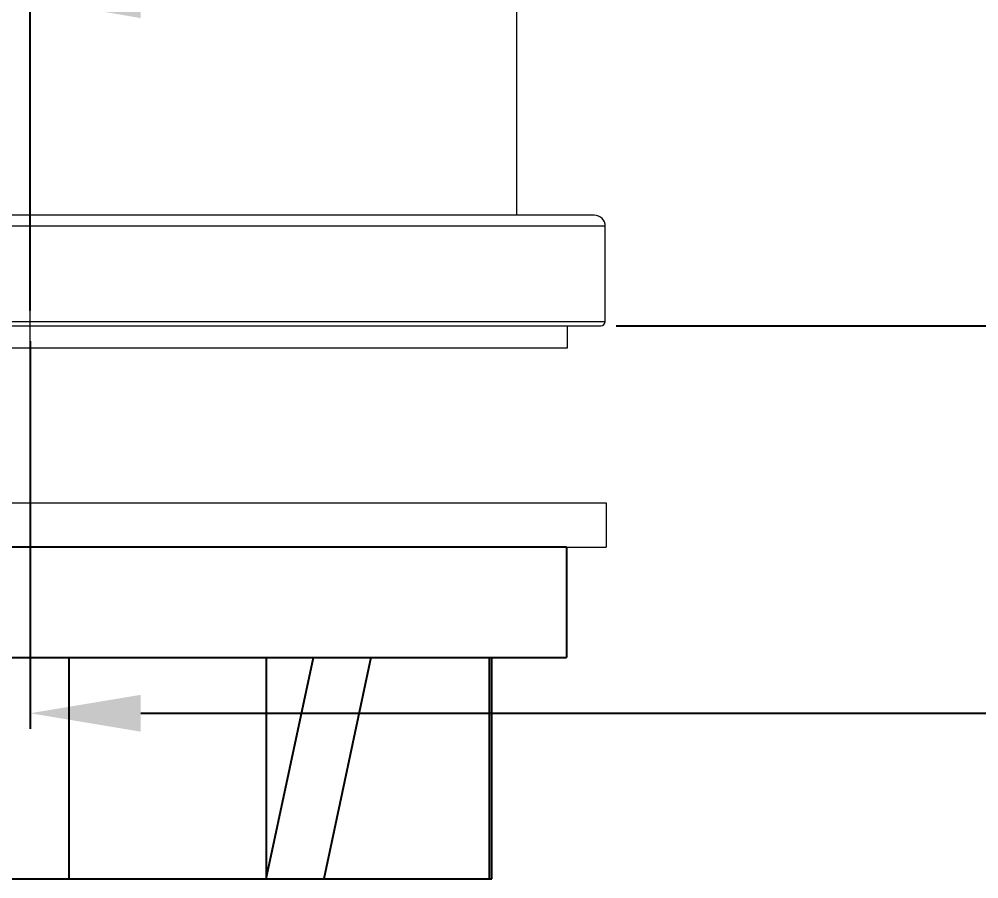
# Model space of a CAD drawing. Extents: x 9509 to 10103, y -14876 to -14456.
# Drawn here: x 9602.42 to 9645.8, y -14782.84 to -14743.98 of the extents above; entities that cross this region are included whole.
import ezdxf

# ---------------------------------------------------------------- set-up
doc = ezdxf.new("R2010")
doc.units = 0
doc.header["$MEASUREMENT"] = 0
doc.linetypes.add('CENTER', pattern=[47.5, 22, -8.5, 8.5, -8.5])
doc.linetypes.add('HIDDEN2', pattern=[4.7625, 3.175, -1.5875])
doc.layers.get('0').update_dxf_attribs({"linetype": 'CONTINUOUS'})
doc.layers.get('DEFPOINTS').update_dxf_attribs({"linetype": 'CONTINUOUS'})
doc.layers.add('1', color=4, linetype='HIDDEN2')
doc.layers.add('5', color=2, linetype='CONTINUOUS', lineweight=9)
doc.styles.get("Standard").update_dxf_attribs({"font": 'Gulim.ttf'})
doc.dimstyles.new('STANDARD$0', dxfattribs={"dimtxt": 3.5, "dimasz": 2.5, "dimexe": 0.7, "dimexo": 0.7, "dimgap": 0.5, "dimtad": 3, "dimdec": 4, "dimdsep": 46, "dimtxsty": 'Standard', "dimcen": 0, "dimclrd": 2, "dimclre": 2, "dimclrt": 4, "dimadec": 0, "dimazin": 0, "dimtp": 0.2, "dimtm": 0.1, "dimtfac": 0.5, "dimtdec": 4, "dimtmove": 1, "dimatfit": 3, "dimfxl": 0, "dimtolj": 1, "dimarcsym": 0})

# ---------------------------------------------------------------- blocks, each defined once
blk = doc.blocks.new('*D8')
at = {"layer": '5', "color": 2, "lineweight": -2}
for p, q in [((9710.4, -14663.228), (9710.4, -14743.792)), ((9602.915, -14757.141), (9602.915, -14742.392)), ((9607.915, -14743.092), (9705.4, -14743.092))]:
    blk.add_line(p, q, dxfattribs=at)
at = {"layer": '5', "color": 2}
for points in [[(9607.915, -14742.259), (9607.915, -14743.926), (9602.915, -14743.092)], [(9705.4, -14742.259), (9705.4, -14743.926), (9710.4, -14743.092)]]:
    blk.add_solid(points, dxfattribs=at)
at = {"layer": 'DEFPOINTS', "color": 0}
for p in [(9710.4, -14662.528), (9710.4, -14743.092), (9602.915, -14757.841)]:
    blk.add_point(p, dxfattribs=at)
at = {"layer": '5', "color": 4, "insert": (9667.016, -14738.645), "char_height": 5, "attachment_point": 5}
blk.add_mtext('\\A1;107.5', dxfattribs=at)
blk = doc.blocks.new('*D11')
at = {"layer": '5', "color": 2, "lineweight": -2}
for p, q in [((9711.1, -14662.528), (9755.556, -14662.528)), ((9754.856, -14752.841), (9754.856, -14667.528)), ((9629.415, -14757.841), (9755.556, -14757.841))]:
    blk.add_line(p, q, dxfattribs=at)
at = {"layer": '5', "color": 2}
for points in [[(9754.023, -14667.528), (9755.689, -14667.528), (9754.856, -14662.528)], [(9754.023, -14752.841), (9755.689, -14752.841), (9754.856, -14757.841)]]:
    blk.add_solid(points, dxfattribs=at)
at = {"layer": 'DEFPOINTS', "color": 0}
for p in [(9710.4, -14662.528), (9754.856, -14662.528), (9628.715, -14757.841)]:
    blk.add_point(p, dxfattribs=at)
at = {"layer": '5', "color": 4, "insert": (9750.612, -14708.746), "char_height": 5, "attachment_point": 5, "rotation": 90}
blk.add_mtext('\\A1;95.3', dxfattribs=at)
blk = doc.blocks.new('*D13')
at = {"layer": '5', "color": 2, "lineweight": -2}
for p, q in [((9602.915, -14758.541), (9602.915, -14776.056)), ((9730.659, -14758.541), (9730.659, -14776.056)), ((9607.915, -14775.356), (9725.659, -14775.356))]:
    blk.add_line(p, q, dxfattribs=at)
at = {"layer": '5', "color": 2}
for points in [[(9607.915, -14774.523), (9607.915, -14776.19), (9602.915, -14775.356)], [(9725.659, -14774.523), (9725.659, -14776.19), (9730.659, -14775.356)]]:
    blk.add_solid(points, dxfattribs=at)
at = {"layer": 'DEFPOINTS', "color": 0}
for p in [(9602.915, -14757.841), (9730.659, -14757.841), (9730.659, -14775.356)]:
    blk.add_point(p, dxfattribs=at)
at = {"layer": '5', "color": 4, "insert": (9669.007, -14772.286), "char_height": 5, "attachment_point": 5}
blk.add_mtext('\\A1;127.7', dxfattribs=at)
blk = doc.blocks.new('*D14')
at = {"layer": '5', "color": 2, "lineweight": -2}
for p, q in [((9602.915, -14758.541), (9602.915, -14776.056)), ((9730.659, -14758.541), (9730.659, -14776.056)), ((9607.915, -14775.356), (9725.659, -14775.356))]:
    blk.add_line(p, q, dxfattribs=at)
at = {"layer": '5', "color": 2}
for points in [[(9607.915, -14774.523), (9607.915, -14776.19), (9602.915, -14775.356)], [(9725.659, -14774.523), (9725.659, -14776.19), (9730.659, -14775.356)]]:
    blk.add_solid(points, dxfattribs=at)
at = {"layer": 'DEFPOINTS', "color": 0}
for p in [(9602.915, -14757.841), (9730.659, -14757.841), (9730.659, -14775.356)]:
    blk.add_point(p, dxfattribs=at)
at = {"layer": '5', "color": 4, "insert": (9668.254, -14771.084), "char_height": 5, "attachment_point": 5}
blk.add_mtext('\\A1;127.7', dxfattribs=at)

msp = doc.modelspace()

# ---------------------------------------------------------------- linework, layer by layer
at = {"color": 7, "linetype": 'Continuous'}
for p, q in [((9627.165, -14767.841), (9575.415, -14767.841)), ((9627.165, -14767.841), (9627.165, -14772.841)), ((9575.415, -14772.841), (9627.165, -14772.841)), ((9604.665, -14772.841), (9604.665, -14782.841)), ((9613.592, -14772.841), (9613.592, -14782.841)), ((9613.592, -14782.841), (9615.721, -14772.841)), ((9618.319, -14772.841), (9616.19, -14782.841)), ((9623.666, -14772.841), (9623.666, -14782.841)), ((9623.793, -14782.841), (9623.793, -14772.841)), ((9579.665, -14782.841), (9623.793, -14782.841))]:
    msp.add_line(p, q, dxfattribs=at)
at = {"layer": '1', "color": 1, "linetype": 'CENTER', "lineweight": 13}
msp.add_line((9602.915, -14764.141), (9602.915, -14746.841), dxfattribs=at)
at = {"layer": '1', "color": 7, "linetype": 'Continuous', "lineweight": 18}
for p, q in [((9628.415, -14752.841), (9577.416, -14752.841)), ((9628.915, -14757.641), (9628.915, -14753.341)), ((9577.115, -14757.841), (9628.715, -14757.841)), ((9627.215, -14758.841), (9627.215, -14757.841)), ((9578.615, -14758.841), (9627.215, -14758.841)), ((9575.415, -14765.841), (9628.962, -14765.841)), ((9628.962, -14765.841), (9628.962, -14767.841)), ((9575.415, -14767.841), (9628.962, -14767.841))]:
    msp.add_line(p, q, dxfattribs=at)
at = {"layer": '1', "color": 1, "linetype": 'Continuous', "lineweight": 13}
for p, q in [((9628.915, -14753.341), (9576.915, -14753.341)), ((9576.915, -14757.641), (9628.915, -14757.641))]:
    msp.add_line(p, q, dxfattribs=at)
at = {"layer": '1', "color": 7, "linetype": 'Continuous', "lineweight": 18}
for centre, radius, start, end in [((9628.415, -14753.341), 0.5, 0, 90), ((9628.715, -14757.641), 0.2, 270, 0)]:
    msp.add_arc(centre, radius, start, end, dxfattribs=at)
msp.add_open_spline([(9624.915, -14752.841), (9624.915, -14750.741), (9624.915, -14746.181), (9624.915, -14739.381), (9624.915, -14732.66), (9624.914, -14726.598), (9624.914, -14721.195), (9624.915, -14716.452), (9624.916, -14712.368), (9624.917, -14708.943), (9624.915, -14706.178), (9624.914, -14704.069), (9624.913, -14702.47), (9624.917, -14701.072), (9624.913, -14699.588), (9624.928, -14697.761), (9625.122, -14695.505), (9625.514, -14692.725), (9626.275, -14689.311), (9627.503, -14685.562), (9629.211, -14681.779), (9631.208, -14678.344), (9633.662, -14674.944), (9636.65, -14671.631), (9640.267, -14668.485), (9643.911, -14666.021), (9647.46, -14664.135), (9650.818, -14662.731), (9654.36, -14661.621), (9658.079, -14660.829), (9662.093, -14660.377), (9666.452, -14660.365), (9671.259, -14660.257), (9676.52, -14660.172), (9682.901, -14660.056), (9689.98, -14659.931), (9695.154, -14659.838), (9697.606, -14659.794)], degree=3, knots=[0, 0, 0, 0, 0.042505, 0.092309, 0.137664, 0.17857, 0.215027, 0.247035, 0.274593, 0.297703, 0.316363, 0.330574, 0.340396, 0.348727, 0.358875, 0.370449, 0.385697, 0.404658, 0.427267, 0.456407, 0.484363, 0.511134, 0.536719, 0.569112, 0.601216, 0.633543, 0.65794, 0.682461, 0.707111, 0.732987, 0.759317, 0.788711, 0.821163, 0.856672, 0.895237, 0.95036, 1, 1, 1, 1], dxfattribs=at)

# ---------------------------------------------------------------- dimensions: what is measured, and where the dimension line sits
at = {"layer": '5'}
for base, p2, picture, middle in [((9710.4, -14743.092), (9710.4, -14662.528), '*D8', (9667.016, -14741.715)), ((9730.659, -14775.356), (9730.659, -14757.841), '*D13', (9669.007, -14775.356)), ((9730.659, -14775.356), (9730.659, -14757.841), '*D14', (9668.254, -14774.154))]:
    dim = msp.add_linear_dim(base=base, p1=(9602.915, -14757.841), p2=p2, dimstyle='STANDARD$0', override={"dimtxt": 5, "dimasz": 5, "dimdec": 1, "dimzin": 9, "dimtdec": 1, "dimfxl": 1.25, "dimtfill": 1}, dxfattribs=at)
    dim.commit()
    dim.dimension.update_dxf_attribs({"geometry": picture, "text_midpoint": middle, "dimtype": 128})
dim = msp.add_linear_dim(base=(9754.856, -14662.528), p1=(9628.715, -14757.841), p2=(9710.4, -14662.528), angle=90, dimstyle='STANDARD$0', override={"dimtxt": 5, "dimasz": 5, "dimdec": 1, "dimzin": 9, "dimtdec": 1, "dimfxl": 1.25, "dimtfill": 1}, dxfattribs=at)
dim.commit()
dim.dimension.update_dxf_attribs({"geometry": '*D11', "text_midpoint": (9753.675, -14708.746), "dimtype": 128})

doc.saveas('drawing.dxf')
